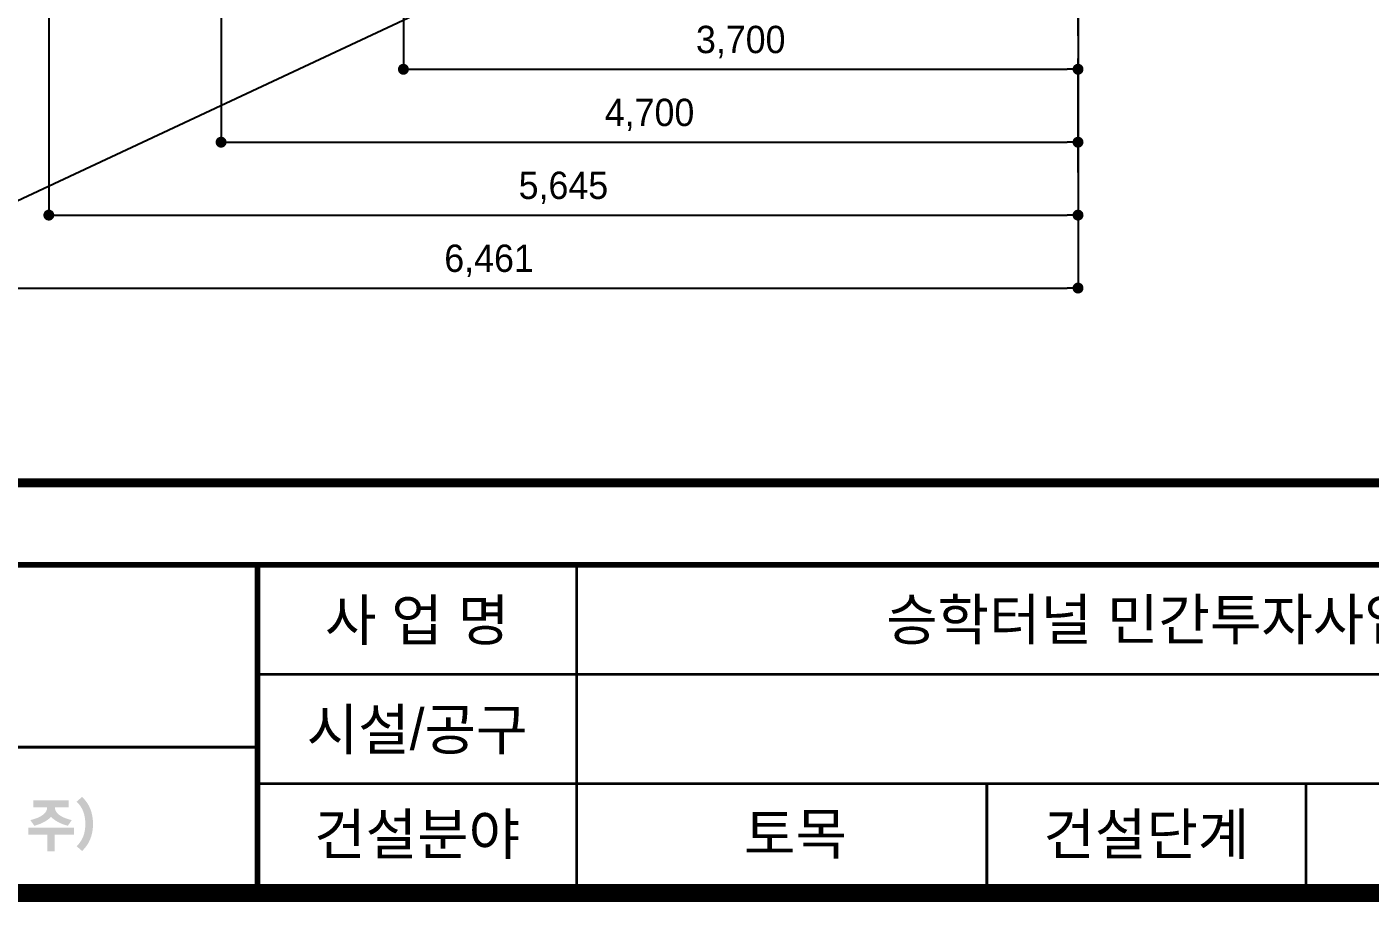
# Model space of a CAD drawing. Extents: x -689 to 317106, y 182884 to 219577.
# Drawn here: x 70786 to 78154, y 183834 to 188635 of the extents above; entities that cross this region are included whole.
import ezdxf
from ezdxf.enums import TextEntityAlignment as Align

# ---------------------------------------------------------------- set-up
doc = ezdxf.new("R2010")
doc.units = 0
doc.header["$LTSCALE"] = 500
doc.header["$MEASUREMENT"] = 0
doc.linetypes.add('A-CENTR01', pattern=[2, 1.25, -0.25, 0.25, -0.25])
doc.layers.get('DEFPOINTS').update_dxf_attribs({"color": 55})
doc.layers.add('0-251', color=7, linetype='Continuous', true_color=0x6e6e6e)
for name, color, linetype in [('A-DIM01', 1, 'Continuous'), ('CS-CNTL', 1, 'A-CENTR01'), ('CX-BORD', 7, 'Continuous'), ('CX-BORD-LIN1', 7, 'Continuous'), ('CX-BORD-LIN2', 7, 'Continuous'), ('CZ-TEX0', 7, 'Continuous'), ('CZ-TEX1', 7, 'Continuous'), ('CZ-TEX2', 7, 'Continuous'), ('CZ-TEX3', 7, 'Continuous')]:
    doc.layers.add(name, color=color, linetype=linetype)
doc.styles.add('TB_BTXT', font='')
doc.styles.add('TB_TEXT', font='')
doc.styles.add('돋움체', font='')
doc.styles.get('TB_BTXT').set_extended_font_data('Dotum')
doc.styles.get('TB_TEXT').set_extended_font_data('Dotum')
doc.styles.get('돋움체').set_extended_font_data('Dotum')
doc.dimstyles.new('D_50', dxfattribs={"dimscale": 50, "dimtxt": 3, "dimasz": 1.2, "dimexe": 0, "dimexo": 0, "dimgap": 1.2, "dimtad": 1, "dimdec": 0, "dimrnd": 0.0005, "dimdsep": 46, "dimlunit": 6, "dimtxsty": '돋움체', "dimblk": 'DOT', "dimcen": 0.09, "dimclrd": 1, "dimclre": 1, "dimclrt": 1, "dimaunit": 1, "dimadec": 0, "dimazin": 0, "dimtfac": 1, "dimtdec": 0, "dimtix": 1, "dimtmove": 2, "dimatfit": 0, "dimfxl": 1, "dimtvp": 2, "dimtolj": 1, "dimtzin": 0, "dimlwd": -1, "dimlwe": -1, "dimarcsym": 0})

# ---------------------------------------------------------------- blocks, each defined once
blk = doc.blocks.new('_Dot')
at = {"color": 0, "linetype": 'ByBlock', "lineweight": -2}
blk.add_line((-0.5, 0), (-1, 0), dxfattribs=at)
at = {"color": 0, "linetype": 'ByBlock', "const_width": 0.5}
blk.add_lwpolyline([(-0.25, 0, 1), (0.25, 0, 1)], format="xyb", close=True, dxfattribs=at)
blk = doc.blocks.new('*D321')
at = {"layer": 'A-DIM01', "color": 1, "ltscale": 10, "transparency": 16777216}
for p, q in [((72851.6, 190402.6), (72851.6, 188402.6)), ((76551.6, 190002.6), (76551.6, 188402.6)), ((72911.6, 188402.6), (76491.6, 188402.6))]:
    blk.add_line(p, q, dxfattribs=at)
at = {"layer": 'DEFPOINTS', "color": 0, "ltscale": 10, "transparency": 16777216}
for p in [(72851.6, 190402.6), (76551.6, 190002.6), (76551.6, 188402.6)]:
    blk.add_point(p, dxfattribs=at)
at = {"layer": 'A-DIM01', "color": 1, "ltscale": 10, "transparency": 16777216, "xscale": 60, "yscale": 60, "zscale": 60, "rotation": 180}
blk.add_blockref('_Dot', (72851.6, 188402.6), dxfattribs=at)
at = {"layer": 'A-DIM01', "color": 1, "ltscale": 10, "transparency": 16777216, "xscale": 60, "yscale": 60, "zscale": 60}
blk.add_blockref('_Dot', (76551.6, 188402.6), dxfattribs=at)
at = {"layer": 'A-DIM01', "color": 1, "ltscale": 10, "transparency": 16777216, "insert": (74701.6, 188552.1), "char_height": 150, "attachment_point": 5, "style": '돋움체'}
blk.add_mtext('\\A1;3,700', dxfattribs=at)
blk = doc.blocks.new('*D514')
at = {"layer": 'A-DIM01', "color": 1, "ltscale": 10, "transparency": 16777216}
for p, q in [((71851.6, 190402.6), (71851.6, 188002.6)), ((76551.6, 189602.6), (76551.6, 188002.6)), ((71911.6, 188002.6), (76491.6, 188002.6))]:
    blk.add_line(p, q, dxfattribs=at)
at = {"layer": 'DEFPOINTS', "color": 0, "ltscale": 10, "transparency": 16777216}
for p in [(71851.6, 190402.6), (76551.6, 189602.6), (76551.6, 188002.6)]:
    blk.add_point(p, dxfattribs=at)
at = {"layer": 'A-DIM01', "color": 1, "ltscale": 10, "transparency": 16777216, "xscale": 60, "yscale": 60, "zscale": 60, "rotation": 180}
blk.add_blockref('_Dot', (71851.6, 188002.6), dxfattribs=at)
at = {"layer": 'A-DIM01', "color": 1, "ltscale": 10, "transparency": 16777216, "xscale": 60, "yscale": 60, "zscale": 60}
blk.add_blockref('_Dot', (76551.6, 188002.6), dxfattribs=at)
at = {"layer": 'A-DIM01', "color": 1, "ltscale": 10, "transparency": 16777216, "insert": (74201.6, 188152.1), "char_height": 150, "attachment_point": 5, "style": '돋움체'}
blk.add_mtext('\\A1;4,700', dxfattribs=at)
blk = doc.blocks.new('*D515')
at = {"layer": 'A-DIM01', "color": 1, "ltscale": 10, "transparency": 16777216}
for p, q in [((70906.7, 190402.6), (70906.7, 187602.6)), ((76551.6, 189202.6), (76551.6, 187602.6)), ((70966.7, 187602.6), (76491.6, 187602.6))]:
    blk.add_line(p, q, dxfattribs=at)
at = {"layer": 'DEFPOINTS', "color": 0, "ltscale": 10, "transparency": 16777216}
for p in [(70906.7, 190402.6), (76551.6, 189202.6), (76551.6, 187602.6)]:
    blk.add_point(p, dxfattribs=at)
at = {"layer": 'A-DIM01', "color": 1, "ltscale": 10, "transparency": 16777216, "xscale": 60, "yscale": 60, "zscale": 60, "rotation": 180}
blk.add_blockref('_Dot', (70906.7, 187602.6), dxfattribs=at)
at = {"layer": 'A-DIM01', "color": 1, "ltscale": 10, "transparency": 16777216, "xscale": 60, "yscale": 60, "zscale": 60}
blk.add_blockref('_Dot', (76551.6, 187602.6), dxfattribs=at)
at = {"layer": 'A-DIM01', "color": 1, "ltscale": 10, "transparency": 16777216, "insert": (73729.1, 187752.1), "char_height": 150, "attachment_point": 5, "style": '돋움체'}
blk.add_mtext('\\A1;5,645', dxfattribs=at)
blk = doc.blocks.new('*D516')
at = {"layer": 'A-DIM01', "color": 1, "ltscale": 10, "transparency": 16777216}
for p, q in [((70090.8, 190402.6), (70090.8, 187202.6)), ((76551.6, 188802.6), (76551.6, 187202.6)), ((70150.8, 187202.6), (76491.6, 187202.6))]:
    blk.add_line(p, q, dxfattribs=at)
at = {"layer": 'DEFPOINTS', "color": 0, "ltscale": 10, "transparency": 16777216}
for p in [(70090.8, 190402.6), (76551.6, 188802.6), (76551.6, 187202.6)]:
    blk.add_point(p, dxfattribs=at)
at = {"layer": 'A-DIM01', "color": 1, "ltscale": 10, "transparency": 16777216, "xscale": 60, "yscale": 60, "zscale": 60, "rotation": 180}
blk.add_blockref('_Dot', (70090.8, 187202.6), dxfattribs=at)
at = {"layer": 'A-DIM01', "color": 1, "ltscale": 10, "transparency": 16777216, "xscale": 60, "yscale": 60, "zscale": 60}
blk.add_blockref('_Dot', (76551.6, 187202.6), dxfattribs=at)
at = {"layer": 'A-DIM01', "color": 1, "ltscale": 10, "transparency": 16777216, "insert": (73321.2, 187352.1), "char_height": 150, "attachment_point": 5, "style": '돋움체'}
blk.add_mtext('\\A1;6,461', dxfattribs=at)
blk = doc.blocks.new('CXBLKA1')
at = {"layer": 'CX-BORD'}
h = blk.add_hatch(color=7, dxfattribs=at)
h.dxf.hatch_style = 2
h.paths.add_polyline_path([(122.76, 26.39), (122.76, 24.58), (121.93, 24.58), (121.93, 26.39), (119.85, 26.39), (119.85, 27.16), (124.85, 27.16), (124.85, 26.39)])
edge = h.paths.add_edge_path()
edge.add_spline(control_points=[(120.41, 30.15), (120.41, 30.15), (124.29, 30.15), (124.29, 30.15), (124.29, 30.15), (124.29, 29.4), (124.29, 29.4), (124.29, 29.4), (122.77, 29.4), (122.77, 29.4), (122.77, 29.08), (122.92, 28.81), (123.22, 28.59), (123.55, 28.34), (124.01, 28.14), (124.62, 28), (124.62, 28), (124.19, 27.38), (124.19, 27.38), (123.58, 27.53), (123.08, 27.77), (122.67, 28.07), (122.55, 28.16), (122.44, 28.26), (122.35, 28.37), (122.25, 28.26), (122.14, 28.16), (122.02, 28.07), (121.62, 27.77), (121.11, 27.53), (120.51, 27.38), (120.51, 27.38), (120.08, 28), (120.08, 28), (120.68, 28.14), (121.14, 28.34), (121.47, 28.59), (121.77, 28.81), (121.92, 29.08), (121.92, 29.4), (121.92, 29.4), (120.41, 29.4), (120.41, 29.4), (120.41, 29.4), (120.41, 30.15), (120.41, 30.15)], knot_values=[0, 0, 0, 0, 1, 1, 1, 2, 2, 2, 3, 3, 3, 4, 4, 4, 5, 5, 5, 6, 6, 6, 7, 7, 7, 8, 8, 8, 9, 9, 9, 10, 10, 10, 11, 11, 11, 12, 12, 12, 13, 13, 13, 14, 14, 14, 15, 15, 15, 15], degree=3, periodic=0)
h = blk.add_hatch(color=7, dxfattribs=at)
h.dxf.hatch_style = 2
edge = h.paths.add_edge_path()
edge.add_spline(control_points=[(126.95, 27.57), (126.95, 26.35), (126.55, 25.36), (125.75, 24.61), (125.75, 24.61), (125.15, 25.14), (125.15, 25.14), (125.79, 25.72), (126.11, 26.53), (126.11, 27.57), (126.11, 28.62), (125.79, 29.44), (125.15, 30.02), (125.15, 30.02), (125.75, 30.54), (125.75, 30.54), (126.55, 29.8), (126.95, 28.81), (126.95, 27.57)], knot_values=[0, 0, 0, 0, 1, 1, 1, 2, 2, 2, 3, 3, 3, 4, 4, 4, 5, 5, 5, 6, 6, 6, 6], degree=3, periodic=0)
at = {"layer": 'CX-BORD-LIN1', "color": 7, "const_width": 2}
blk.add_lwpolyline([(821, 20), (25, 20), (25, 574), (821, 574)], close=True, dxfattribs=at)
at = {"layer": 'CX-BORD-LIN1', "color": 7, "const_width": 0.6}
for points in [[(821, 56), (25, 56)], [(145, 20), (145, 56)]]:
    blk.add_lwpolyline(points, dxfattribs=at)
at = {"layer": 'CX-BORD-LIN2', "color": 7, "const_width": 0.3}
for points in [[(180, 20), (180, 56)], [(305, 44), (145, 44)], [(145, 36), (25, 36)], [(305, 32), (145, 32)], [(225, 20), (225, 32)], [(260, 20), (260, 32)]]:
    blk.add_lwpolyline(points, dxfattribs=at)
at = {"layer": 'CZ-TEX0', "color": 7, "style": 'TB_BTXT'}
blk.add_attdef('UD_TITLE', text='', height=10, dxfattribs=at).set_placement((423, 553), align=Align.MIDDLE_CENTER)
at = {"layer": 'CZ-TEX1', "color": 7, "style": 'TB_BTXT'}
blk.add_attdef('PI_CNAME', text='', height=5, dxfattribs=at).set_placement((40, 552), align=Align.BOTTOM_LEFT)
blk.add_attdef('UD_SUBTITLE', text='', height=7, dxfattribs=at).set_placement((423, 538), align=Align.MIDDLE_CENTER)
at = {"layer": 'CZ-TEX2', "color": 7, "style": 'TB_TEXT'}
for s, p in [('사 업 명', (162.5, 50)), ('시설/공구', (162.5, 38)), ('건설분야', (162.5, 26.5)), ('건설단계', (242.5, 26.5))]:
    blk.add_text(s, height=4.5, dxfattribs=at).set_placement(p, align=Align.MIDDLE)
at = {"layer": 'CZ-TEX2', "color": 7}
for tag, height, style, p in [('UD_CDNAME', 4, 'TB_BTXT', (42, 544)), ('DA_STDNAME', 3, 'TB_TEXT', (783.49, 13.5))]:
    blk.add_attdef(tag, text='', height=height, dxfattribs=dict(at, style=style)).set_placement(p, align=Align.BOTTOM_LEFT)
at = {"layer": 'CZ-TEX2', "color": 7, "style": 'TB_TEXT'}
for tag, height, p in [('DC_RNUM4', 3, (320, 52)), ('DC_RDATE4', 3.5, (353, 52.5)), ('DC_RAPP4', 3.5, (501.56, 52.5)), ('DC_RCHK4', 3.5, (542.36, 52.5)), ('DC_RDGN4', 3.5, (582.36, 52.5)), ('FI_NAME', 4.5, (780, 51)), ('PI_TITLE', 4.5, (243, 50)), ('UD_CDIST', 4.5, (676, 50)), ('DC_RDATE3', 3.5, (353, 45.4)), ('DC_RAPP3', 3.5, (501.56, 45.4)), ('DC_RCHK3', 3.5, (542.36, 45.4)), ('DC_RDGN3', 3.5, (582.36, 45.4)), ('DC_RNUM3', 3, (320, 45)), ('DI_TITLE', 4.5, (780, 44)), ('PI_CDNAME', 4.5, (243, 38)), ('DC_RDATE2', 3.5, (353, 38.5)), ('DC_RAPP2', 3.5, (501.56, 38.5)), ('DC_RCHK2', 3.5, (542.36, 38.5)), ('DC_RDGN2', 3.5, (582.36, 38.5)), ('DA_HSCALE', 4.5, (658.5, 38)), ('DA_VSCALE', 4.5, (693, 38)), ('DC_RNUM2', 3, (320, 38)), ('DI_SUBTITLE', 3.5, (780, 37)), ('DC_RNUM1', 3, (320, 31)), ('DC_RDATE1', 3.5, (353, 31.5)), ('DC_RAPP1', 3.5, (501.56, 31.5)), ('DC_RCHK1', 3.5, (542.36, 31.5)), ('DC_RDGN1', 3.5, (582.36, 31.5)), ('PA_CCLASS', 4.5, (204, 26.5)), ('PI_STAGE', 4.5, (283, 26.5)), ('DI_DRWNO', 4.5, (676, 26.5)), ('DA_PAGENO', 4.5, (780, 26.5))]:
    blk.add_attdef(tag, text='', height=height, dxfattribs=at).set_placement(p, align=Align.MIDDLE_CENTER)
for tag, p in [('DC_RDES4', (377, 52.5)), ('DC_RDES3', (377, 45.4)), ('DC_RDES2', (377, 38.5)), ('DC_RDES1', (377.03, 31.5))]:
    blk.add_attdef(tag, text='', height=3.5, dxfattribs=at).set_placement(p, align=Align.MIDDLE_LEFT)
at = {"layer": 'CZ-TEX3', "color": 7, "style": 'TB_TEXT', "flags": 1}
for tag, p in [('PI_ID', (24, 16)), ('PI_CCODE', (31, 16)), ('PA_DSDATE', (47, 16)), ('PA_DEDATE', (64, 16)), ('PA_CSDATE', (81, 16)), ('PA_CEDATE', (98, 16)), ('PA_CFDATE', (114, 16)), ('EI_ENAME', (132, 16)), ('EI_DEPT', (146, 16)), ('EI_PERSON', (158, 16)), ('EI_EMAIL', (174, 16)), ('CI_CATEG', (189, 16)), ('CI_ROLE', (204, 16)), ('CI_ONAME', (216, 16)), ('CI_ADDR', (232, 16)), ('CI_TEL', (246, 16)), ('CI_FAX', (257, 16)), ('CI_HPADDR', (270, 16)), ('CI_CODE', (287, 16)), ('CI_DEPT', (300, 16)), ('CI_PERSON', (312, 16)), ('CI_EMAIL', (329, 16)), ('CI_PROLE', (342, 16)), ('DI_MANCODE', (357, 16)), ('DI_CATEG', (377, 16)), ('DI_LDATE', (392, 16)), ('DI_PCLASS', (407, 16)), ('DI_MMCLASS', (424, 16)), ('DI_MSCLASS', (443, 16)), ('DI_ECLASS', (462, 16)), ('DI_FNAME', (478, 16)), ('DC_ONAME', (493, 16)), ('DC_NNAME', (510, 16)), ('FI_CODE', (529, 16)), ('FI_CLASS', (545, 16)), ('FI_ICODE1', (563, 16)), ('FI_ICODE2', (581, 16)), ('------------', (597, 16))]:
    blk.add_attdef(tag, p, '', height=2, dxfattribs=at)

msp = doc.modelspace()

# ---------------------------------------------------------------- linework, layer by layer
at = {"layer": '0-251', "const_width": 50}
msp.add_lwpolyline([(85676.58188, 186134.30698), (67426.58188, 186134.30698), (67426.58188, 208584.30698), (85676.58188, 208584.30698), (85676.58188, 186134.30698)], dxfattribs=at)
at = {"layer": 'CS-CNTL', "linetype": 'A-CENTR01'}
msp.add_line((76551.58188, 187836.50164), (76551.58188, 195182.51892), dxfattribs=at)
at = {"layer": 'DEFPOINTS'}
msp.add_line((76551.58188, 190402.58164), (67426.58188, 186134.30698), dxfattribs=at)
for points in [[(67426.58188, 211034.30698), (105476.58188, 211034.30698), (105476.58188, 186134.30698), (67426.58188, 186134.30698)], [(67426.58188, 196184.30698), (85676.58188, 196184.30698), (85676.58188, 186134.30698), (67426.58188, 186134.30698)]]:
    msp.add_lwpolyline(points, close=True, dxfattribs=at)

# ---------------------------------------------------------------- block references
ref = msp.add_blockref('CXBLKA1', (64801.58188, 182884.30698), dxfattribs=dict(xscale=50, yscale=50, zscale=50))
ref.add_attrib('PI_TITLE', '승학터널 민간투자사업', dxfattribs={"layer": 'CZ-TEX2', "height": 225, "style": 'TB_TEXT'}).set_placement((76951.58188, 185384.30698), align=Align.MIDDLE_CENTER)
ref.add_attrib('PA_CCLASS', '토목', dxfattribs={"layer": 'CZ-TEX2', "height": 225, "style": 'TB_TEXT'}).set_placement((75001.58188, 184209.30698), align=Align.MIDDLE_CENTER)

# ---------------------------------------------------------------- dimensions: what is measured, and where the dimension line sits
at = {"layer": 'A-DIM01', "ltscale": 10}
for base, p1, p2, picture, middle in [((76551.58188, 187202.58164), (70090.75181, 190402.58164), (76551.58188, 188802.58164), '*D516', (73321.16685, 187352.13388)), ((76551.58188, 187602.58164), (70906.65164, 190402.58164), (76551.58188, 189202.58164), '*D515', (73729.11676, 187752.13388)), ((76551.58188, 188002.58164), (71851.57564, 190402.58164), (76551.58188, 189602.58164), '*D514', (74201.57876, 188152.13388)), ((76551.58188, 188402.58164), (72851.58188, 190402.58164), (76551.58188, 190002.58164), '*D321', (74701.58188, 188552.13388))]:
    dim = msp.add_linear_dim(base=base, p1=p1, p2=p2, dimstyle='D_50', dxfattribs=at)
    dim.commit()
    dim.dimension.update_dxf_attribs({"geometry": picture, "text_midpoint": middle})

doc.saveas('drawing.dxf')
